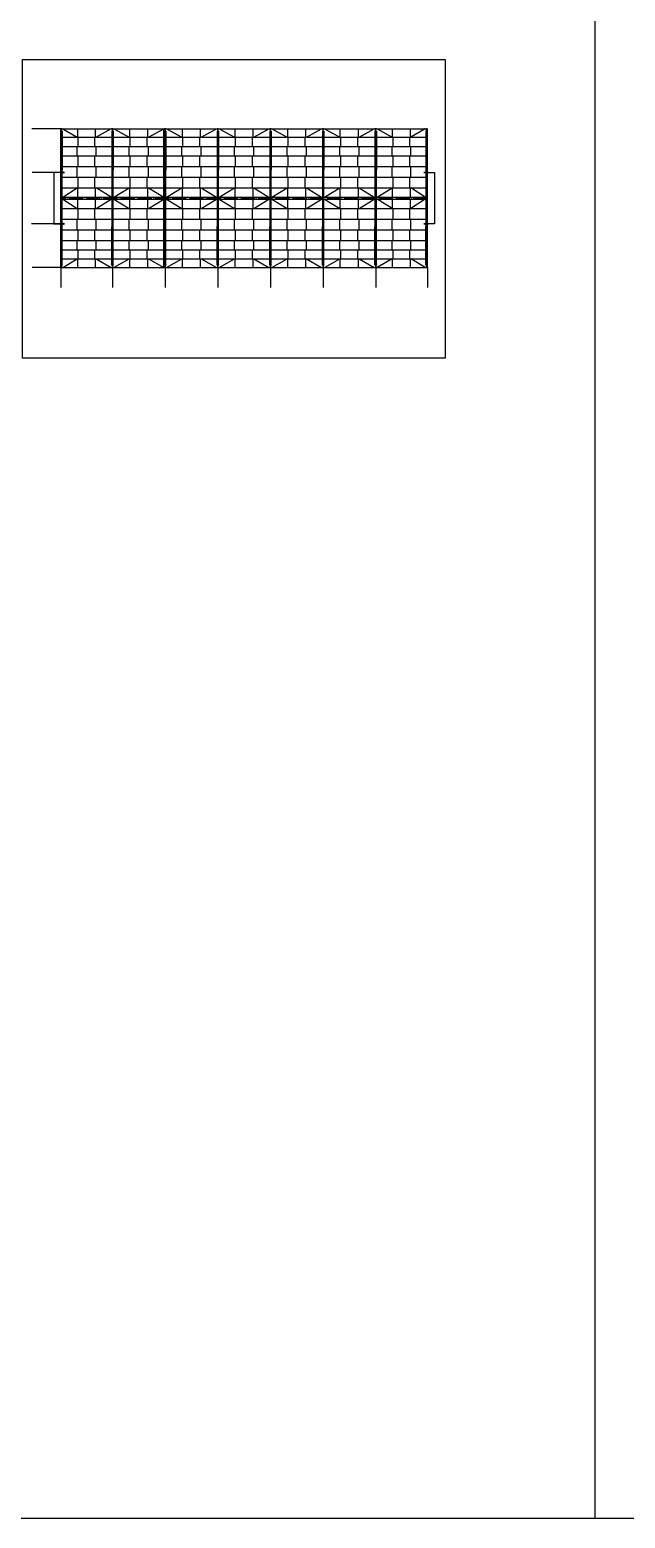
# Model space of a CAD drawing. Extents: x 810015 to 1451442, y -271755 to 145013.
# Drawn here: x 1158214 to 1241909, y -271755 to -62465 of the extents above; entities that cross this region are included whole.
import ezdxf

# ---------------------------------------------------------------- set-up
doc = ezdxf.new("R2010")
doc.units = 0
doc.header["$LTSCALE"] = 1000
doc.header["$MEASUREMENT"] = 0
doc.linetypes.add('DOTE', pattern=[2.42, 2, -0.2, 0.02, -0.2])
doc.layers.add('AXIS', color=3, linetype='Continuous')
doc.layers.add('DOTE', color=1, linetype='Continuous')

msp = doc.modelspace()

# ---------------------------------------------------------------- linework, layer by layer
for p, q in [((1237632.9, 145013.1), (1237632.9, -271755.3)), ((1237632.9, 145013.1), (1237632.9, -271755.3)), ((1237632.9, 93013.1), (1237632.9, -267755.3)), ((1237632.9, 93013.1), (1237632.9, -191755.3)), ((1162587.7, -76388.2), (1162587.7, -76378.2)), ((1162587.7, -76378.2), (1162687.7, -76378.2)), ((1162787.7, -76388.2), (1162587.7, -76388.2)), ((1162587.7, -76738.2), (1162587.7, -76728.2)), ((1162587.7, -76728.2), (1162687.7, -76728.2)), ((1162787.7, -76738.2), (1162587.7, -76738.2)), ((1162684.7, -76388.2), (1162684.7, -76728.2)), ((1162687.7, -76378.2), (1162787.7, -76378.2)), ((1162687.7, -76728.2), (1162787.7, -76728.2)), ((1162690.7, -76388.2), (1162690.7, -76728.2)), ((1162787.7, -76378.2), (1162787.7, -76388.2)), ((1162787.7, -76728.2), (1162787.7, -76738.2)), ((1169737.7, -76388.2), (1169737.7, -76378.2)), ((1169737.7, -76378.2), (1169837.7, -76378.2)), ((1169937.7, -76388.2), (1169737.7, -76388.2)), ((1169737.7, -76738.2), (1169737.7, -76728.2)), ((1169737.7, -76728.2), (1169837.7, -76728.2)), ((1169937.7, -76738.2), (1169737.7, -76738.2)), ((1169834.7, -76388.2), (1169834.7, -76728.2)), ((1169837.7, -76378.2), (1169937.7, -76378.2)), ((1169837.7, -76728.2), (1169937.7, -76728.2)), ((1169840.7, -76388.2), (1169840.7, -76728.2)), ((1169937.7, -76378.2), (1169937.7, -76388.2)), ((1169937.7, -76728.2), (1169937.7, -76738.2)), ((1177337.7, -76378.2), (1177137.7, -76378.2)), ((1177137.7, -76378.2), (1177137.7, -76388.2)), ((1177137.7, -76388.2), (1177237.7, -76388.2)), ((1177337.7, -76728.2), (1177137.7, -76728.2)), ((1177137.7, -76728.2), (1177137.7, -76738.2)), ((1177137.7, -76738.2), (1177237.7, -76738.2)), ((1177234.7, -76728.2), (1177234.7, -76388.2)), ((1177237.7, -76388.2), (1177337.7, -76388.2)), ((1177237.7, -76738.2), (1177337.7, -76738.2)), ((1177240.7, -76728.2), (1177240.7, -76388.2)), ((1177337.7, -76388.2), (1177337.7, -76378.2)), ((1177337.7, -76738.2), (1177337.7, -76728.2)), ((1184737.7, -76378.2), (1184537.7, -76378.2)), ((1184537.7, -76378.2), (1184537.7, -76388.2)), ((1184537.7, -76388.2), (1184637.7, -76388.2)), ((1184737.7, -76728.2), (1184537.7, -76728.2)), ((1184537.7, -76728.2), (1184537.7, -76738.2)), ((1184537.7, -76738.2), (1184637.7, -76738.2)), ((1184634.7, -76728.2), (1184634.7, -76388.2)), ((1184637.7, -76388.2), (1184737.7, -76388.2)), ((1184637.7, -76738.2), (1184737.7, -76738.2)), ((1184640.7, -76728.2), (1184640.7, -76388.2)), ((1184737.7, -76388.2), (1184737.7, -76378.2)), ((1184737.7, -76738.2), (1184737.7, -76728.2)), ((1192137.7, -76378.2), (1191937.7, -76378.2)), ((1191937.7, -76378.2), (1191937.7, -76388.2)), ((1191937.7, -76388.2), (1192037.7, -76388.2)), ((1192137.7, -76728.2), (1191937.7, -76728.2)), ((1191937.7, -76728.2), (1191937.7, -76738.2)), ((1191937.7, -76738.2), (1192037.7, -76738.2)), ((1192034.7, -76728.2), (1192034.7, -76388.2)), ((1192037.7, -76388.2), (1192137.7, -76388.2)), ((1192037.7, -76738.2), (1192137.7, -76738.2)), ((1192040.7, -76728.2), (1192040.7, -76388.2)), ((1192137.7, -76388.2), (1192137.7, -76378.2)), ((1192137.7, -76738.2), (1192137.7, -76728.2)), ((1199537.7, -76378.2), (1199337.7, -76378.2)), ((1199337.7, -76378.2), (1199337.7, -76388.2)), ((1199337.7, -76388.2), (1199437.7, -76388.2)), ((1199537.7, -76728.2), (1199337.7, -76728.2)), ((1199337.7, -76728.2), (1199337.7, -76738.2)), ((1199337.7, -76738.2), (1199437.7, -76738.2)), ((1199434.7, -76728.2), (1199434.7, -76388.2)), ((1199437.7, -76388.2), (1199537.7, -76388.2)), ((1199437.7, -76738.2), (1199537.7, -76738.2)), ((1199440.7, -76728.2), (1199440.7, -76388.2)), ((1199537.7, -76388.2), (1199537.7, -76378.2)), ((1199537.7, -76738.2), (1199537.7, -76728.2)), ((1206937.7, -76378.2), (1206737.7, -76378.2)), ((1206737.7, -76378.2), (1206737.7, -76388.2)), ((1206737.7, -76388.2), (1206837.7, -76388.2)), ((1206937.7, -76728.2), (1206737.7, -76728.2)), ((1206737.7, -76728.2), (1206737.7, -76738.2)), ((1206737.7, -76738.2), (1206837.7, -76738.2)), ((1206834.7, -76728.2), (1206834.7, -76388.2)), ((1206837.7, -76388.2), (1206937.7, -76388.2)), ((1206837.7, -76738.2), (1206937.7, -76738.2)), ((1206840.7, -76728.2), (1206840.7, -76388.2)), ((1206937.7, -76388.2), (1206937.7, -76378.2)), ((1206937.7, -76738.2), (1206937.7, -76728.2)), ((1214087.7, -76378.2), (1213887.7, -76378.2)), ((1213887.7, -76378.2), (1213887.7, -76388.2)), ((1213887.7, -76388.2), (1213987.7, -76388.2)), ((1214087.7, -76728.2), (1213887.7, -76728.2)), ((1213887.7, -76728.2), (1213887.7, -76738.2)), ((1213887.7, -76738.2), (1213987.7, -76738.2)), ((1213984.7, -76728.2), (1213984.7, -76388.2)), ((1213987.7, -76388.2), (1214087.7, -76388.2)), ((1213987.7, -76738.2), (1214087.7, -76738.2)), ((1213990.7, -76728.2), (1213990.7, -76388.2)), ((1214087.7, -76388.2), (1214087.7, -76378.2)), ((1214087.7, -76738.2), (1214087.7, -76728.2)), ((1162577.7, -82538.2), (1161577.7, -82538.2)), ((1161577.7, -82538.2), (1161577.7, -89738.2)), ((1162577.7, -82538.2), (1162577.7, -82438.2)), ((1162577.7, -82438.2), (1162585.7, -82438.2)), ((1162577.7, -82638.2), (1162577.7, -82538.2)), ((1162585.7, -82638.2), (1162577.7, -82638.2)), ((1162585.7, -82438.2), (1162585.7, -82638.2)), ((1162585.7, -82535.2), (1162969.7, -82535.2)), ((1162585.7, -82541.2), (1162969.7, -82541.2)), ((1162969.7, -82638.2), (1162969.7, -82438.2)), ((1162969.7, -82438.2), (1162977.7, -82438.2)), ((1162977.7, -82638.2), (1162969.7, -82638.2)), ((1162977.7, -82438.2), (1162977.7, -82538.2)), ((1162977.7, -82538.2), (1162977.7, -82638.2)), ((1213697.7, -82538.2), (1213697.7, -82438.2)), ((1213697.7, -82438.2), (1213705.7, -82438.2)), ((1213697.7, -82638.2), (1213697.7, -82538.2)), ((1213705.7, -82638.2), (1213697.7, -82638.2)), ((1213705.7, -82438.2), (1213705.7, -82638.2)), ((1213705.7, -82535.2), (1214089.7, -82535.2)), ((1213705.7, -82538.2), (1214097.7, -82538.2)), ((1213705.7, -82541.2), (1214089.7, -82541.2)), ((1214089.7, -82638.2), (1214089.7, -82438.2)), ((1214089.7, -82438.2), (1214097.7, -82438.2)), ((1214097.7, -82638.2), (1214089.7, -82638.2)), ((1214097.7, -82438.2), (1214097.7, -82538.2)), ((1214097.7, -82538.2), (1214097.7, -82638.2)), ((1214097.7, -82538.2), (1215097.7, -82538.2)), ((1215097.7, -82538.2), (1215097.7, -89738.2)), ((1161577.7, -89738.2), (1162577.7, -89738.2)), ((1162577.7, -89738.2), (1162577.7, -89638.2)), ((1162577.7, -89638.2), (1162585.7, -89638.2)), ((1162577.7, -89838.2), (1162577.7, -89738.2)), ((1162585.7, -89838.2), (1162577.7, -89838.2)), ((1162585.7, -89638.2), (1162585.7, -89838.2)), ((1162585.7, -89735.2), (1162969.7, -89735.2)), ((1162585.7, -89741.2), (1162969.7, -89741.2)), ((1162969.7, -89838.2), (1162969.7, -89638.2)), ((1162969.7, -89638.2), (1162977.7, -89638.2)), ((1162977.7, -89838.2), (1162969.7, -89838.2)), ((1162977.7, -89638.2), (1162977.7, -89738.2)), ((1162977.7, -89738.2), (1162977.7, -89838.2)), ((1213697.7, -89738.2), (1213697.7, -89638.2)), ((1213697.7, -89638.2), (1213705.7, -89638.2)), ((1213697.7, -89838.2), (1213697.7, -89738.2)), ((1213705.7, -89838.2), (1213697.7, -89838.2)), ((1213705.7, -89638.2), (1213705.7, -89838.2)), ((1213705.7, -89735.2), (1214089.7, -89735.2)), ((1213705.7, -89738.2), (1214097.7, -89738.2)), ((1213705.7, -89741.2), (1214089.7, -89741.2)), ((1214089.7, -89838.2), (1214089.7, -89638.2)), ((1214089.7, -89638.2), (1214097.7, -89638.2)), ((1214097.7, -89838.2), (1214089.7, -89838.2)), ((1214097.7, -89638.2), (1214097.7, -89738.2)), ((1214097.7, -89738.2), (1214097.7, -89838.2)), ((1215097.7, -89738.2), (1214097.7, -89738.2)), ((1162587.7, -95548.2), (1162587.7, -95538.2)), ((1162587.7, -95538.2), (1162687.7, -95538.2)), ((1162787.7, -95548.2), (1162587.7, -95548.2)), ((1162587.7, -95898.2), (1162587.7, -95888.2)), ((1162587.7, -95888.2), (1162687.7, -95888.2)), ((1162787.7, -95898.2), (1162587.7, -95898.2)), ((1162684.7, -95548.2), (1162684.7, -95888.2)), ((1162687.7, -95538.2), (1162787.7, -95538.2)), ((1162687.7, -95888.2), (1162787.7, -95888.2)), ((1162690.7, -95548.2), (1162690.7, -95888.2)), ((1162787.7, -95538.2), (1162787.7, -95548.2)), ((1162787.7, -95888.2), (1162787.7, -95898.2)), ((1169737.7, -95548.2), (1169737.7, -95538.2)), ((1169737.7, -95538.2), (1169837.7, -95538.2)), ((1169937.7, -95548.2), (1169737.7, -95548.2)), ((1169737.7, -95898.2), (1169737.7, -95888.2)), ((1169737.7, -95888.2), (1169837.7, -95888.2)), ((1169937.7, -95898.2), (1169737.7, -95898.2)), ((1169834.7, -95548.2), (1169834.7, -95888.2)), ((1169837.7, -95538.2), (1169937.7, -95538.2)), ((1169837.7, -95888.2), (1169937.7, -95888.2)), ((1169840.7, -95548.2), (1169840.7, -95888.2)), ((1169937.7, -95538.2), (1169937.7, -95548.2)), ((1169937.7, -95888.2), (1169937.7, -95898.2)), ((1177137.7, -95538.2), (1177237.7, -95538.2)), ((1177337.7, -95548.2), (1177137.7, -95548.2)), ((1177137.7, -95898.2), (1177137.7, -95888.2)), ((1177137.7, -95888.2), (1177237.7, -95888.2)), ((1177337.7, -95898.2), (1177137.7, -95898.2)), ((1177234.7, -95548.2), (1177234.7, -95888.2)), ((1177237.7, -95538.2), (1177337.7, -95538.2)), ((1177237.7, -95888.2), (1177337.7, -95888.2)), ((1177240.7, -95548.2), (1177240.7, -95888.2)), ((1177337.7, -95538.2), (1177337.7, -95548.2)), ((1177337.7, -95888.2), (1177337.7, -95898.2)), ((1184537.7, -95548.2), (1184537.7, -95538.2)), ((1184537.7, -95538.2), (1184637.7, -95538.2)), ((1184737.7, -95548.2), (1184537.7, -95548.2)), ((1184537.7, -95898.2), (1184537.7, -95888.2)), ((1184537.7, -95888.2), (1184637.7, -95888.2)), ((1184737.7, -95898.2), (1184537.7, -95898.2)), ((1184634.7, -95548.2), (1184634.7, -95888.2)), ((1184637.7, -95538.2), (1184737.7, -95538.2)), ((1184637.7, -95888.2), (1184737.7, -95888.2)), ((1184640.7, -95548.2), (1184640.7, -95888.2)), ((1184737.7, -95538.2), (1184737.7, -95548.2)), ((1184737.7, -95888.2), (1184737.7, -95898.2)), ((1191937.7, -95548.2), (1191937.7, -95538.2)), ((1191937.7, -95538.2), (1192037.7, -95538.2)), ((1192137.7, -95548.2), (1191937.7, -95548.2)), ((1191937.7, -95898.2), (1191937.7, -95888.2)), ((1191937.7, -95888.2), (1192037.7, -95888.2)), ((1192137.7, -95898.2), (1191937.7, -95898.2)), ((1192034.7, -95548.2), (1192034.7, -95888.2)), ((1192037.7, -95538.2), (1192137.7, -95538.2)), ((1192037.7, -95888.2), (1192137.7, -95888.2)), ((1192040.7, -95548.2), (1192040.7, -95888.2)), ((1192137.7, -95538.2), (1192137.7, -95548.2)), ((1192137.7, -95888.2), (1192137.7, -95898.2)), ((1199337.7, -95548.2), (1199337.7, -95538.2)), ((1199337.7, -95538.2), (1199437.7, -95538.2)), ((1199537.7, -95548.2), (1199337.7, -95548.2)), ((1199337.7, -95898.2), (1199337.7, -95888.2)), ((1199337.7, -95888.2), (1199437.7, -95888.2)), ((1199537.7, -95898.2), (1199337.7, -95898.2)), ((1199434.7, -95548.2), (1199434.7, -95888.2)), ((1199437.7, -95538.2), (1199537.7, -95538.2)), ((1199437.7, -95888.2), (1199537.7, -95888.2)), ((1199440.7, -95548.2), (1199440.7, -95888.2)), ((1199537.7, -95538.2), (1199537.7, -95548.2)), ((1199537.7, -95888.2), (1199537.7, -95898.2)), ((1206737.7, -95548.2), (1206737.7, -95538.2)), ((1206737.7, -95538.2), (1206837.7, -95538.2)), ((1206937.7, -95548.2), (1206737.7, -95548.2)), ((1206737.7, -95898.2), (1206737.7, -95888.2)), ((1206737.7, -95888.2), (1206837.7, -95888.2)), ((1206937.7, -95898.2), (1206737.7, -95898.2)), ((1206834.7, -95548.2), (1206834.7, -95888.2)), ((1206837.7, -95538.2), (1206937.7, -95538.2)), ((1206837.7, -95888.2), (1206937.7, -95888.2)), ((1206840.7, -95548.2), (1206840.7, -95888.2)), ((1206937.7, -95538.2), (1206937.7, -95548.2)), ((1206937.7, -95888.2), (1206937.7, -95898.2)), ((1213887.7, -95548.2), (1213887.7, -95538.2)), ((1213887.7, -95538.2), (1213987.7, -95538.2)), ((1214087.7, -95548.2), (1213887.7, -95548.2)), ((1213887.7, -95898.2), (1213887.7, -95888.2)), ((1213887.7, -95888.2), (1213987.7, -95888.2)), ((1214087.7, -95898.2), (1213887.7, -95898.2)), ((1213984.7, -95548.2), (1213984.7, -95888.2)), ((1213987.7, -95538.2), (1214087.7, -95538.2)), ((1213987.7, -95888.2), (1214087.7, -95888.2)), ((1213990.7, -95548.2), (1213990.7, -95888.2)), ((1214087.7, -95538.2), (1214087.7, -95548.2)), ((1214087.7, -95888.2), (1214087.7, -95898.2)), ((810014.6, -271755.3), (1237632.9, -271755.3)), ((1023823.7, -271755.3), (1451442, -271755.3))]:
    msp.add_line(p, q)
at = {"color": 2}
for p, q in [((1162577.7, -76378.2), (1214097.7, -76378.2)), ((1162577.7, -77587.2), (1214097.7, -77587.2)), ((1162577.7, -78887.2), (1214097.7, -78887.2)), ((1162577.7, -80187.2), (1214097.7, -80187.2)), ((1162577.7, -81687.2), (1214097.7, -81687.2)), ((1162577.7, -83187.2), (1214097.7, -83187.2)), ((1162587.7, -82118.2), (1162787.7, -82118.2)), ((1162587.7, -82118.2), (1162587.7, -82158.2)), ((1162587.7, -82138.2), (1162787.7, -82138.2)), ((1162587.7, -82158.2), (1162787.7, -82158.2)), ((1162787.7, -82118.2), (1162787.7, -82158.2)), ((1169737.7, -82118.2), (1169937.7, -82118.2)), ((1169737.7, -82118.2), (1169737.7, -82158.2)), ((1169737.7, -82138.2), (1169937.7, -82138.2)), ((1169737.7, -82158.2), (1169937.7, -82158.2)), ((1169937.7, -82118.2), (1169937.7, -82158.2)), ((1177137.7, -82118.2), (1177337.7, -82118.2)), ((1177137.7, -82118.2), (1177137.7, -82158.2)), ((1177137.7, -82138.2), (1177337.7, -82138.2)), ((1177137.7, -82158.2), (1177337.7, -82158.2)), ((1177337.7, -82118.2), (1177337.7, -82158.2)), ((1184537.7, -82118.2), (1184737.7, -82118.2)), ((1184537.7, -82118.2), (1184537.7, -82158.2)), ((1184537.7, -82138.2), (1184737.7, -82138.2)), ((1184537.7, -82158.2), (1184737.7, -82158.2)), ((1184737.7, -82118.2), (1184737.7, -82158.2)), ((1191937.7, -82118.2), (1192137.7, -82118.2)), ((1191937.7, -82118.2), (1191937.7, -82158.2)), ((1191937.7, -82138.2), (1192137.7, -82138.2)), ((1191937.7, -82158.2), (1192137.7, -82158.2)), ((1192137.7, -82118.2), (1192137.7, -82158.2)), ((1199337.7, -82118.2), (1199537.7, -82118.2)), ((1199337.7, -82118.2), (1199337.7, -82158.2)), ((1199337.7, -82138.2), (1199537.7, -82138.2)), ((1199337.7, -82158.2), (1199537.7, -82158.2)), ((1199537.7, -82118.2), (1199537.7, -82158.2)), ((1206737.7, -82118.2), (1206937.7, -82118.2)), ((1206737.7, -82118.2), (1206737.7, -82158.2)), ((1206737.7, -82138.2), (1206937.7, -82138.2)), ((1206737.7, -82158.2), (1206937.7, -82158.2)), ((1206937.7, -82118.2), (1206937.7, -82158.2)), ((1213887.7, -82118.2), (1214087.7, -82118.2)), ((1213887.7, -82118.2), (1213887.7, -82158.2)), ((1213887.7, -82138.2), (1214087.7, -82138.2)), ((1213887.7, -82158.2), (1214087.7, -82158.2)), ((1214087.7, -82118.2), (1214087.7, -82158.2)), ((1162577.7, -84687.2), (1214097.7, -84687.2)), ((1162577.7, -85987.2), (1214097.7, -85987.2)), ((1162577.7, -86289.2), (1214097.7, -86289.2)), ((1162577.7, -87589.2), (1214097.7, -87589.2)), ((1162577.7, -89089.2), (1214097.7, -89089.2)), ((1162577.7, -90589.2), (1214097.7, -90589.2)), ((1162587.7, -90118.2), (1162787.7, -90118.2)), ((1162587.7, -90158.2), (1162587.7, -90118.2)), ((1162587.7, -90138.2), (1162787.7, -90138.2)), ((1162587.7, -90158.2), (1162787.7, -90158.2)), ((1162787.7, -90158.2), (1162787.7, -90118.2)), ((1169737.7, -90118.2), (1169937.7, -90118.2)), ((1169737.7, -90158.2), (1169737.7, -90118.2)), ((1169737.7, -90138.2), (1169937.7, -90138.2)), ((1169737.7, -90158.2), (1169937.7, -90158.2)), ((1169937.7, -90158.2), (1169937.7, -90118.2)), ((1177137.7, -90118.2), (1177337.7, -90118.2)), ((1177137.7, -90158.2), (1177137.7, -90118.2)), ((1177137.7, -90138.2), (1177337.7, -90138.2)), ((1177137.7, -90158.2), (1177337.7, -90158.2)), ((1177337.7, -90158.2), (1177337.7, -90118.2)), ((1184537.7, -90118.2), (1184737.7, -90118.2)), ((1184537.7, -90158.2), (1184537.7, -90118.2)), ((1184537.7, -90138.2), (1184737.7, -90138.2)), ((1184537.7, -90158.2), (1184737.7, -90158.2)), ((1184737.7, -90158.2), (1184737.7, -90118.2)), ((1191937.7, -90118.2), (1192137.7, -90118.2)), ((1191937.7, -90158.2), (1191937.7, -90118.2)), ((1191937.7, -90138.2), (1192137.7, -90138.2)), ((1191937.7, -90158.2), (1192137.7, -90158.2)), ((1192137.7, -90158.2), (1192137.7, -90118.2)), ((1199337.7, -90118.2), (1199537.7, -90118.2)), ((1199337.7, -90158.2), (1199337.7, -90118.2)), ((1199337.7, -90138.2), (1199537.7, -90138.2)), ((1199337.7, -90158.2), (1199537.7, -90158.2)), ((1199537.7, -90158.2), (1199537.7, -90118.2)), ((1206737.7, -90118.2), (1206937.7, -90118.2)), ((1206737.7, -90158.2), (1206737.7, -90118.2)), ((1206737.7, -90138.2), (1206937.7, -90138.2)), ((1206737.7, -90158.2), (1206937.7, -90158.2)), ((1206937.7, -90158.2), (1206937.7, -90118.2)), ((1213887.7, -90118.2), (1214087.7, -90118.2)), ((1213887.7, -90158.2), (1213887.7, -90118.2)), ((1213887.7, -90138.2), (1214087.7, -90138.2)), ((1213887.7, -90158.2), (1214087.7, -90158.2)), ((1214087.7, -90158.2), (1214087.7, -90118.2)), ((1162577.7, -92089.2), (1214097.7, -92089.2)), ((1162577.7, -93389.2), (1214097.7, -93389.2)), ((1162577.7, -94689.2), (1214097.7, -94689.2)), ((1162577.7, -95898.2), (1214097.7, -95898.2))]:
    msp.add_line(p, q, dxfattribs=at)
at = {"color": 4}
for p, q in [((1162587.7, -76738.2), (1162587.7, -82118.2)), ((1162787.7, -76738.2), (1162787.7, -82118.2)), ((1162877.7, -76378.2), (1164877.7, -77587.2)), ((1169637.7, -76378.2), (1167537.7, -77587.2)), ((1169737.7, -76738.2), (1169737.7, -82118.2)), ((1169937.7, -76738.2), (1169937.7, -82118.2)), ((1170037.7, -76378.2), (1172184.7, -77587.2)), ((1174890.7, -77587.2), (1177037.7, -76378.2)), ((1177137.7, -76738.2), (1177137.7, -82118.2)), ((1177337.7, -76738.2), (1177337.7, -82118.2)), ((1177437.7, -76378.2), (1179584.7, -77587.2)), ((1182290.7, -77587.2), (1184437.7, -76378.2)), ((1184537.7, -76738.2), (1184537.7, -82118.2)), ((1184737.7, -76738.2), (1184737.7, -82118.2)), ((1184837.7, -76378.2), (1186984.7, -77587.2)), ((1189690.7, -77587.2), (1191837.7, -76378.2)), ((1191937.7, -76738.2), (1191937.7, -82118.2)), ((1192137.7, -76738.2), (1192137.7, -82118.2)), ((1192237.7, -76378.2), (1194384.7, -77587.2)), ((1197090.7, -77587.2), (1199237.7, -76378.2)), ((1199337.7, -76738.2), (1199337.7, -82118.2)), ((1199537.7, -76738.2), (1199537.7, -82118.2)), ((1199637.7, -76378.2), (1201784.7, -77587.2)), ((1204490.7, -77587.2), (1206637.7, -76378.2)), ((1206737.7, -76738.2), (1206737.7, -82118.2)), ((1206937.7, -76738.2), (1206937.7, -82118.2)), ((1207037.7, -76378.2), (1209137.7, -77587.2)), ((1213797.7, -76378.2), (1211797.7, -77587.2)), ((1213887.7, -76738.2), (1213887.7, -82118.2)), ((1214087.7, -76738.2), (1214087.7, -82118.2)), ((1162587.7, -82158.2), (1162587.7, -90118.2)), ((1162787.7, -90118.2), (1162787.7, -82158.2)), ((1169737.7, -82158.2), (1169737.7, -90118.2)), ((1169937.7, -90118.2), (1169937.7, -82158.2)), ((1177137.7, -82158.2), (1177137.7, -90118.2)), ((1177337.7, -90118.2), (1177337.7, -82158.2)), ((1184537.7, -82158.2), (1184537.7, -90118.2)), ((1184737.7, -90118.2), (1184737.7, -82158.2)), ((1191937.7, -82158.2), (1191937.7, -90118.2)), ((1192137.7, -90118.2), (1192137.7, -82158.2)), ((1199337.7, -82158.2), (1199337.7, -90118.2)), ((1199537.7, -90118.2), (1199537.7, -82158.2)), ((1206737.7, -82158.2), (1206737.7, -90118.2)), ((1206937.7, -90118.2), (1206937.7, -82158.2)), ((1213887.7, -82158.2), (1213887.7, -90118.2)), ((1214087.7, -90118.2), (1214087.7, -82158.2)), ((1162877.7, -85987.2), (1164877.7, -84687.2)), ((1169637.7, -85987.2), (1167537.7, -84687.2)), ((1170037.7, -85987.2), (1172184.7, -84687.2)), ((1174890.7, -84687.2), (1177037.7, -85987.2)), ((1177437.7, -85987.2), (1179584.7, -84687.2)), ((1182290.7, -84687.2), (1184437.7, -85987.2)), ((1184837.7, -85987.2), (1186984.7, -84687.2)), ((1189690.7, -84687.2), (1191837.7, -85987.2)), ((1192237.7, -85987.2), (1194384.7, -84687.2)), ((1197090.7, -84687.2), (1199237.7, -85987.2)), ((1199637.7, -85987.2), (1201784.7, -84687.2)), ((1204490.7, -84687.2), (1206637.7, -85987.2)), ((1207037.7, -85987.2), (1209137.7, -84687.2)), ((1213797.7, -85987.2), (1211797.7, -84687.2)), ((1162877.7, -86289.2), (1164877.7, -87589.2)), ((1167537.7, -87589.2), (1169637.7, -86289.2)), ((1170037.7, -86289.2), (1172184.7, -87589.2)), ((1174890.7, -87589.2), (1177037.7, -86289.2)), ((1177437.7, -86289.2), (1179584.7, -87589.2)), ((1182290.7, -87589.2), (1184437.7, -86289.2)), ((1184837.7, -86289.2), (1186984.7, -87589.2)), ((1189690.7, -87589.2), (1191837.7, -86289.2)), ((1192237.7, -86289.2), (1194384.7, -87589.2)), ((1197090.7, -87589.2), (1199237.7, -86289.2)), ((1199637.7, -86289.2), (1201784.7, -87589.2)), ((1204490.7, -87589.2), (1206637.7, -86289.2)), ((1209137.7, -87589.2), (1207037.7, -86289.2)), ((1213797.7, -86289.2), (1211797.7, -87589.2)), ((1162587.7, -95538.2), (1162587.7, -90158.2)), ((1162787.7, -95538.2), (1162787.7, -90158.2)), ((1169737.7, -95538.2), (1169737.7, -90158.2)), ((1169937.7, -95538.2), (1169937.7, -90158.2)), ((1177137.7, -95538.2), (1177137.7, -90158.2)), ((1177337.7, -95538.2), (1177337.7, -90158.2)), ((1184537.7, -95538.2), (1184537.7, -90158.2)), ((1184737.7, -95538.2), (1184737.7, -90158.2)), ((1191937.7, -95538.2), (1191937.7, -90158.2)), ((1192137.7, -95538.2), (1192137.7, -90158.2)), ((1199337.7, -95538.2), (1199337.7, -90158.2)), ((1199537.7, -95538.2), (1199537.7, -90158.2)), ((1206737.7, -95538.2), (1206737.7, -90158.2)), ((1206937.7, -95538.2), (1206937.7, -90158.2)), ((1213887.7, -95538.2), (1213887.7, -90158.2)), ((1214087.7, -95538.2), (1214087.7, -90158.2)), ((1162877.7, -95898.2), (1164877.7, -94689.2)), ((1167537.7, -94689.2), (1169637.7, -95898.2)), ((1170037.7, -95898.2), (1172184.7, -94689.2)), ((1174890.7, -94689.2), (1177037.7, -95898.2)), ((1177437.7, -95898.2), (1179584.7, -94689.2)), ((1182290.7, -94689.2), (1184437.7, -95898.2)), ((1184837.7, -95898.2), (1186984.7, -94689.2)), ((1189690.7, -94689.2), (1191837.7, -95898.2)), ((1192237.7, -95898.2), (1194384.7, -94689.2)), ((1197090.7, -94689.2), (1199237.7, -95898.2)), ((1199637.7, -95898.2), (1201784.7, -94689.2)), ((1204490.7, -94689.2), (1206637.7, -95898.2)), ((1209137.7, -94689.2), (1207037.7, -95898.2)), ((1213797.7, -95898.2), (1211797.7, -94689.2))]:
    msp.add_line(p, q, dxfattribs=at)
at = {"color": 1}
for p, q in [((1162687.7, -76378.2), (1162687.7, -76738.2)), ((1169837.7, -76378.2), (1169837.7, -76728.2)), ((1177237.7, -76738.2), (1177237.7, -76388.2)), ((1184637.7, -76738.2), (1184637.7, -76388.2)), ((1192037.7, -76738.2), (1192037.7, -76388.2)), ((1199437.7, -76738.2), (1199437.7, -76388.2)), ((1206837.7, -76738.2), (1206837.7, -76388.2)), ((1213987.7, -76738.2), (1213987.7, -76388.2)), ((1162687.7, -95538.2), (1162687.7, -95888.2)), ((1169837.7, -95538.2), (1169837.7, -95888.2)), ((1177237.7, -95538.2), (1177237.7, -95888.2)), ((1184637.7, -95538.2), (1184637.7, -95888.2)), ((1192037.7, -95538.2), (1192037.7, -95888.2)), ((1199437.7, -95538.2), (1199437.7, -95888.2)), ((1206837.7, -95538.2), (1206837.7, -95888.2)), ((1213987.7, -95538.2), (1213987.7, -95888.2))]:
    msp.add_line(p, q, dxfattribs=at)
msp.add_lwpolyline([(1157205.9, -66632.7), (1216605.9, -66632.7), (1216605.9, -108632.7), (1157205.9, -108632.7)], close=True)
at = {"layer": 'AXIS'}
for p, q in [((1162577.7, -76378.2), (1158502.7, -76378.2)), ((1162577.7, -82538.2), (1158527.4, -82538.2)), ((1162577.7, -89738.2), (1158477.5, -89738.2)), ((1162577.7, -95898.2), (1158526.9, -95898.2)), ((1162577.7, -95898.2), (1162577.7, -98699.4)), ((1169837.7, -95898.2), (1169837.7, -98699.4)), ((1177237.7, -95898.2), (1177237.7, -98699.4)), ((1184637.7, -95898.2), (1184637.7, -98699.4)), ((1192037.7, -95898.2), (1192037.7, -98699.4)), ((1199437.7, -95898.2), (1199437.7, -98699.4)), ((1206837.7, -95898.2), (1206837.7, -98699.4)), ((1214097.7, -95898.2), (1214097.7, -98699.4))]:
    msp.add_line(p, q, dxfattribs=at)
at = {"layer": 'DOTE'}
for p, q in [((1162577.7, -95898.2), (1162577.7, -76378.2)), ((1169837.7, -95898.2), (1169837.7, -76378.2)), ((1177037.7, -95898.2), (1177037.7, -76378.2)), ((1177237.7, -95898.2), (1177237.7, -76378.2)), ((1184637.7, -95898.2), (1184637.7, -76378.2)), ((1192037.7, -95898.2), (1192037.7, -76378.2)), ((1199437.7, -95898.2), (1199437.7, -76378.2)), ((1206837.7, -95898.2), (1206837.7, -76378.2)), ((1214097.7, -95898.2), (1214097.7, -76378.2))]:
    msp.add_line(p, q, dxfattribs=at)
at = {"layer": 'DOTE', "color": 4}
for p, q in [((1164957.7, -77587.2), (1164957.7, -76378.2)), ((1167457.7, -77587.2), (1167457.7, -76378.2)), ((1172264.7, -77587.2), (1172264.7, -76378.2)), ((1174810.7, -77587.2), (1174810.7, -76378.2)), ((1179664.7, -77587.2), (1179664.7, -76378.2)), ((1182210.7, -77587.2), (1182210.7, -76378.2)), ((1187064.7, -77587.2), (1187064.7, -76378.2)), ((1189610.7, -77587.2), (1189610.7, -76378.2)), ((1194464.7, -77587.2), (1194464.7, -76378.2)), ((1197010.7, -77587.2), (1197010.7, -76378.2)), ((1201864.7, -77587.2), (1201864.7, -76378.2)), ((1204410.7, -77587.2), (1204410.7, -76378.2)), ((1209217.7, -77587.2), (1209217.7, -76378.2)), ((1211717.7, -77587.2), (1211717.7, -76378.2)), ((1164877.7, -80187.2), (1164877.7, -78887.2)), ((1165037.7, -78887.2), (1165037.7, -77587.2)), ((1167377.7, -78887.2), (1167377.7, -77587.2)), ((1167537.7, -80187.2), (1167537.7, -78887.2)), ((1172184.7, -80187.2), (1172184.7, -78887.2)), ((1172344.7, -78887.2), (1172344.7, -77587.2)), ((1174730.7, -78887.2), (1174730.7, -77587.2)), ((1174890.7, -80187.2), (1174890.7, -78887.2)), ((1179584.7, -80187.2), (1179584.7, -78887.2)), ((1179744.7, -78887.2), (1179744.7, -77587.2)), ((1182130.7, -78887.2), (1182130.7, -77587.2)), ((1182290.7, -80187.2), (1182290.7, -78887.2)), ((1186984.7, -80187.2), (1186984.7, -78887.2)), ((1187144.7, -78887.2), (1187144.7, -77587.2)), ((1189530.7, -78887.2), (1189530.7, -77587.2)), ((1189690.7, -80187.2), (1189690.7, -78887.2)), ((1194384.7, -80187.2), (1194384.7, -78887.2)), ((1194544.7, -78887.2), (1194544.7, -77587.2)), ((1196930.7, -78887.2), (1196930.7, -77587.2)), ((1197090.7, -80187.2), (1197090.7, -78887.2)), ((1201784.7, -80187.2), (1201784.7, -78887.2)), ((1201944.7, -78887.2), (1201944.7, -77587.2)), ((1204330.7, -78887.2), (1204330.7, -77587.2)), ((1204490.7, -80187.2), (1204490.7, -78887.2)), ((1209137.7, -80187.2), (1209137.7, -78887.2)), ((1209297.7, -78887.2), (1209297.7, -77587.2)), ((1211637.7, -78887.2), (1211637.7, -77587.2)), ((1211797.7, -80187.2), (1211797.7, -78887.2)), ((1165037.7, -81687.2), (1165037.7, -80187.2)), ((1167377.7, -81687.2), (1167377.7, -80187.2)), ((1172344.7, -81687.2), (1172344.7, -80187.2)), ((1174730.7, -81687.2), (1174730.7, -80187.2)), ((1179744.7, -81687.2), (1179744.7, -80187.2)), ((1182130.7, -81687.2), (1182130.7, -80187.2)), ((1187144.7, -81687.2), (1187144.7, -80187.2)), ((1189530.7, -81687.2), (1189530.7, -80187.2)), ((1194544.7, -81687.2), (1194544.7, -80187.2)), ((1196930.7, -81687.2), (1196930.7, -80187.2)), ((1201944.7, -81687.2), (1201944.7, -80187.2)), ((1204330.7, -81687.2), (1204330.7, -80187.2)), ((1209297.7, -81687.2), (1209297.7, -80187.2)), ((1211637.7, -81687.2), (1211637.7, -80187.2)), ((1164877.7, -83187.2), (1164877.7, -81687.2)), ((1165037.7, -84687.2), (1165037.7, -83187.2)), ((1167377.7, -84687.2), (1167377.7, -83187.2)), ((1167537.7, -83187.2), (1167537.7, -81687.2)), ((1172184.7, -83187.2), (1172184.7, -81687.2)), ((1172344.7, -84687.2), (1172344.7, -83187.2)), ((1174730.7, -84687.2), (1174730.7, -83187.2)), ((1174890.7, -83187.2), (1174890.7, -81687.2)), ((1179584.7, -83187.2), (1179584.7, -81687.2)), ((1179744.7, -84687.2), (1179744.7, -83187.2)), ((1182130.7, -84687.2), (1182130.7, -83187.2)), ((1182290.7, -83187.2), (1182290.7, -81687.2)), ((1186984.7, -83187.2), (1186984.7, -81687.2)), ((1187144.7, -84687.2), (1187144.7, -83187.2)), ((1189530.7, -84687.2), (1189530.7, -83187.2)), ((1189690.7, -83187.2), (1189690.7, -81687.2)), ((1194384.7, -83187.2), (1194384.7, -81687.2)), ((1194544.7, -84687.2), (1194544.7, -83187.2)), ((1196930.7, -84687.2), (1196930.7, -83187.2)), ((1197090.7, -83187.2), (1197090.7, -81687.2)), ((1201784.7, -83187.2), (1201784.7, -81687.2)), ((1201944.7, -84687.2), (1201944.7, -83187.2)), ((1204330.7, -84687.2), (1204330.7, -83187.2)), ((1204490.7, -83187.2), (1204490.7, -81687.2)), ((1209137.7, -83187.2), (1209137.7, -81687.2)), ((1209297.7, -84687.2), (1209297.7, -83187.2)), ((1211637.7, -84687.2), (1211637.7, -83187.2)), ((1211797.7, -83187.2), (1211797.7, -81687.2)), ((1164957.7, -85987.2), (1164957.7, -84687.2)), ((1167457.7, -85987.2), (1167457.7, -84687.2)), ((1172264.7, -85987.2), (1172264.7, -84687.2)), ((1174810.7, -85987.2), (1174810.7, -84687.2)), ((1179664.7, -85987.2), (1179664.7, -84687.2)), ((1182210.7, -85987.2), (1182210.7, -84687.2)), ((1187064.7, -85987.2), (1187064.7, -84687.2)), ((1189610.7, -85987.2), (1189610.7, -84687.2)), ((1194464.7, -85987.2), (1194464.7, -84687.2)), ((1197010.7, -85987.2), (1197010.7, -84687.2)), ((1201864.7, -85987.2), (1201864.7, -84687.2)), ((1204410.7, -85987.2), (1204410.7, -84687.2)), ((1209217.7, -85987.2), (1209217.7, -84687.2)), ((1211717.7, -85987.2), (1211717.7, -84687.2)), ((1164957.7, -87589.2), (1164957.7, -86289.2)), ((1165037.7, -89089.2), (1165037.7, -87589.2)), ((1167377.7, -89089.2), (1167377.7, -87589.2)), ((1167457.7, -87589.2), (1167457.7, -86289.2)), ((1172264.7, -87589.2), (1172264.7, -86289.2)), ((1172344.7, -89089.2), (1172344.7, -87589.2)), ((1174730.7, -89089.2), (1174730.7, -87589.2)), ((1174810.7, -87589.2), (1174810.7, -86289.2)), ((1179664.7, -87589.2), (1179664.7, -86289.2)), ((1179744.7, -89089.2), (1179744.7, -87589.2)), ((1182130.7, -89089.2), (1182130.7, -87589.2)), ((1182210.7, -87589.2), (1182210.7, -86289.2)), ((1187064.7, -87589.2), (1187064.7, -86289.2)), ((1187144.7, -89089.2), (1187144.7, -87589.2)), ((1189530.7, -89089.2), (1189530.7, -87589.2)), ((1189610.7, -87589.2), (1189610.7, -86289.2)), ((1194464.7, -87589.2), (1194464.7, -86289.2)), ((1194544.7, -89089.2), (1194544.7, -87589.2)), ((1196930.7, -89089.2), (1196930.7, -87589.2)), ((1197010.7, -87589.2), (1197010.7, -86289.2)), ((1201864.7, -87589.2), (1201864.7, -86289.2)), ((1201944.7, -89089.2), (1201944.7, -87589.2)), ((1204330.7, -89089.2), (1204330.7, -87589.2)), ((1204410.7, -87589.2), (1204410.7, -86289.2)), ((1209217.7, -87589.2), (1209217.7, -86289.2)), ((1209297.7, -89089.2), (1209297.7, -87589.2)), ((1211637.7, -89089.2), (1211637.7, -87589.2)), ((1211717.7, -87589.2), (1211717.7, -86289.2)), ((1164877.7, -90589.2), (1164877.7, -89089.2)), ((1167537.7, -90589.2), (1167537.7, -89089.2)), ((1172184.7, -90589.2), (1172184.7, -89089.2)), ((1174890.7, -90589.2), (1174890.7, -89089.2)), ((1179584.7, -90589.2), (1179584.7, -89089.2)), ((1182290.7, -90589.2), (1182290.7, -89089.2)), ((1186984.7, -90589.2), (1186984.7, -89089.2)), ((1189690.7, -90589.2), (1189690.7, -89089.2)), ((1194384.7, -90589.2), (1194384.7, -89089.2)), ((1197090.7, -90589.2), (1197090.7, -89089.2)), ((1201784.7, -90589.2), (1201784.7, -89089.2)), ((1204490.7, -90589.2), (1204490.7, -89089.2)), ((1209137.7, -90589.2), (1209137.7, -89089.2)), ((1211797.7, -90589.2), (1211797.7, -89089.2)), ((1165037.7, -92089.2), (1165037.7, -90589.2)), ((1167377.7, -92089.2), (1167377.7, -90589.2)), ((1172344.7, -92089.2), (1172344.7, -90589.2)), ((1174730.7, -92089.2), (1174730.7, -90589.2)), ((1179744.7, -92089.2), (1179744.7, -90589.2)), ((1182130.7, -92089.2), (1182130.7, -90589.2)), ((1187144.7, -92089.2), (1187144.7, -90589.2)), ((1189530.7, -92089.2), (1189530.7, -90589.2)), ((1194544.7, -92089.2), (1194544.7, -90589.2)), ((1196930.7, -92089.2), (1196930.7, -90589.2)), ((1201944.7, -92089.2), (1201944.7, -90589.2)), ((1204330.7, -92089.2), (1204330.7, -90589.2)), ((1209297.7, -92089.2), (1209297.7, -90589.2)), ((1211637.7, -92089.2), (1211637.7, -90589.2)), ((1164877.7, -93389.2), (1164877.7, -92089.2)), ((1165037.7, -94689.2), (1165037.7, -93389.2)), ((1167377.7, -94689.2), (1167377.7, -93389.2)), ((1167537.7, -93389.2), (1167537.7, -92089.2)), ((1172184.7, -93389.2), (1172184.7, -92089.2)), ((1172344.7, -94689.2), (1172344.7, -93389.2)), ((1174730.7, -94689.2), (1174730.7, -93389.2)), ((1174890.7, -93389.2), (1174890.7, -92089.2)), ((1179584.7, -93389.2), (1179584.7, -92089.2)), ((1179744.7, -94689.2), (1179744.7, -93389.2)), ((1182130.7, -94689.2), (1182130.7, -93389.2)), ((1182290.7, -93389.2), (1182290.7, -92089.2)), ((1186984.7, -93389.2), (1186984.7, -92089.2)), ((1187144.7, -94689.2), (1187144.7, -93389.2)), ((1189530.7, -94689.2), (1189530.7, -93389.2)), ((1189690.7, -93389.2), (1189690.7, -92089.2)), ((1194384.7, -93389.2), (1194384.7, -92089.2)), ((1194544.7, -94689.2), (1194544.7, -93389.2)), ((1196930.7, -94689.2), (1196930.7, -93389.2)), ((1197090.7, -93389.2), (1197090.7, -92089.2)), ((1201784.7, -93389.2), (1201784.7, -92089.2)), ((1201944.7, -94689.2), (1201944.7, -93389.2)), ((1204330.7, -94689.2), (1204330.7, -93389.2)), ((1204490.7, -93389.2), (1204490.7, -92089.2)), ((1209137.7, -93389.2), (1209137.7, -92089.2)), ((1209297.7, -94689.2), (1209297.7, -93389.2)), ((1211637.7, -94689.2), (1211637.7, -93389.2)), ((1211797.7, -93389.2), (1211797.7, -92089.2)), ((1164957.7, -95898.2), (1164957.7, -94689.2)), ((1167457.7, -95898.2), (1167457.7, -94689.2)), ((1172264.7, -95898.2), (1172264.7, -94689.2)), ((1174810.7, -95898.2), (1174810.7, -94689.2)), ((1179664.7, -95898.2), (1179664.7, -94689.2)), ((1182210.7, -95898.2), (1182210.7, -94689.2)), ((1187064.7, -95898.2), (1187064.7, -94689.2)), ((1189610.7, -95898.2), (1189610.7, -94689.2)), ((1194464.7, -95898.2), (1194464.7, -94689.2)), ((1197010.7, -95898.2), (1197010.7, -94689.2)), ((1201864.7, -95898.2), (1201864.7, -94689.2)), ((1204410.7, -95898.2), (1204410.7, -94689.2)), ((1209217.7, -95898.2), (1209217.7, -94689.2)), ((1211717.7, -95898.2), (1211717.7, -94689.2))]:
    msp.add_line(p, q, dxfattribs=at)
at = {"layer": 'DOTE', "linetype": 'DOTE'}
msp.add_line((1214097.7, -86138.2), (1162577.7, -86138.2), dxfattribs=at)

doc.saveas('drawing.dxf')
